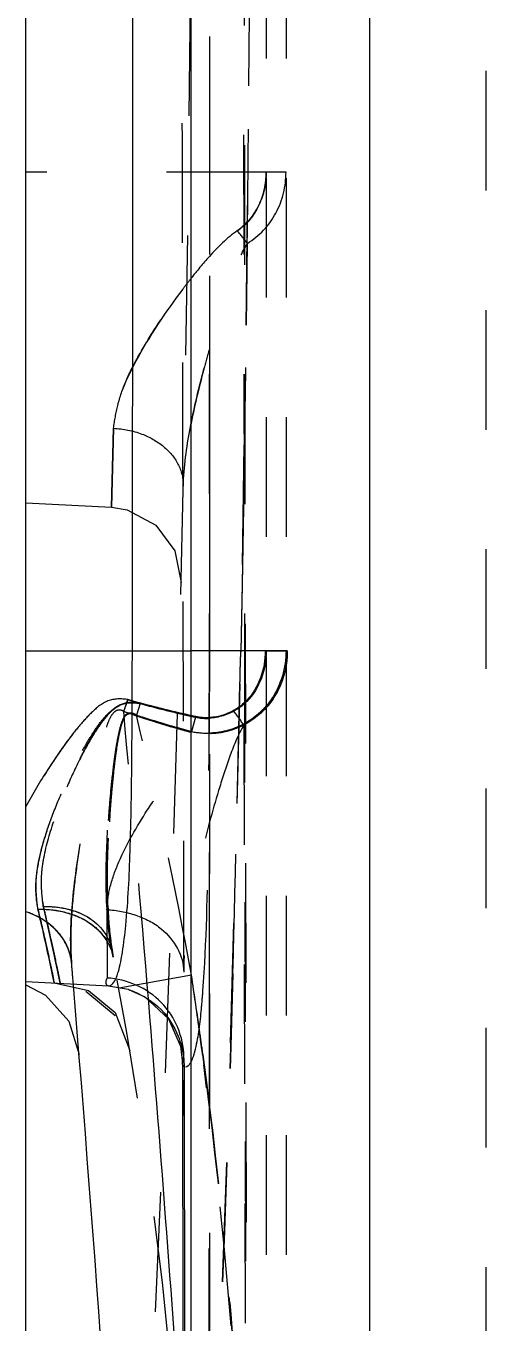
# Model space of a CAD drawing. Header units: millimetres. Extents: x 1147 to 12155, y -6137 to -4403.
# Drawn here: x 4469.75 to 4476.03, y -5224.21 to -5206.5 of the extents above; entities that cross this region are included whole.
import ezdxf

# ---------------------------------------------------------------- set-up
doc = ezdxf.new("R2010")
doc.units = ezdxf.units.MM
doc.header["$LTSCALE"] = 16.335
doc.linetypes.add('HIDDEN', pattern=[0.2, 0.1, -0.1])
doc.layers.get('0').update_dxf_attribs({"linetype": 'CONTINUOUS'})
doc.layers.add('DEFAULT_2', color=8, linetype='HIDDEN')

msp = doc.modelspace()

# ---------------------------------------------------------------- linework, layer by layer
at = {"color": 7, "linetype": 'Continuous'}
for p, q in [((4474.44, -5400.96), (4474.44, -5116.583)), ((4471.999, -5119.544), (4471.999, -5397.999)), ((4469.746, -5275.852), (4469.746, -5185.383)), ((4469.746, -5215.032), (4471.999, -5215.033)), ((4469.746, -5219.546), (4470.875, -5219.605)), ((4469.746, -5219.594), (4470.011, -5219.733)), ((4470.875, -5219.605), (4471.142, -5219.654)), ((4471.142, -5219.654), (4471.147, -5219.655)), ((4471.147, -5219.655), (4471.368, -5219.757)), ((4470.011, -5219.733), (4470.331, -5220.088)), ((4471.368, -5219.757), (4471.691, -5220.057)), ((4471.691, -5220.057), (4471.857, -5220.429)), ((4470.331, -5220.088), (4470.471, -5220.545)), ((4471.857, -5220.429), (4471.884, -5220.662)), ((4471.884, -5220.663), (4471.947, -5296.833)), ((4471.906, -5220.714), (4471.946, -5258.752))]:
    msp.add_line(p, q, dxfattribs=at)
for centre, radius, start, end in [((-4046.899, -5202.828), 8518.107, 359.9179094, 0.0869932), ((3995.337, -5258.772), 476.67, 2.04494, 4.72068), ((3995.337, -5258.772), 477.675, 3.92066, 4.67552)]:
    msp.add_arc(centre, radius, start, end, dxfattribs=at)
for points, knots in [([(4471.008, -5219.411), (4471.033, -5219.325), (4471.073, -5219.115), (4471.136, -5218.568), (4471.177, -5217.676), (4471.196, -5216.426), (4471.198, -5215.513), (4471.199, -5215.032)], [0, 0, 0, 0, 0.061363, 0.145381, 0.376095, 0.671341, 1, 1, 1, 1]), ([(4470.875, -5219.605), (4470.904, -5219.606), (4470.973, -5219.538), (4470.993, -5219.462), (4471.008, -5219.411)], [0, 0, 0, 0, 0.350591, 1, 1, 1, 1]), ([(4472.005, -5220.633), (4471.999, -5220.645), (4471.982, -5220.678), (4471.951, -5220.714), (4471.925, -5220.716)], [0, 0, 0, 0, 0.338665, 1, 1, 1, 1])]:
    msp.add_open_spline(points, degree=3, knots=knots, dxfattribs=at)
for points in [[(4471.146, -5219.658), (4471.313, -5219.714), (4471.473, -5219.81), (4471.596, -5219.936)], [(4471.596, -5219.936), (4471.694, -5220.037), (4471.77, -5220.161), (4471.823, -5220.292)], [(4471.823, -5220.292), (4471.859, -5220.382), (4471.884, -5220.478), (4471.897, -5220.574)], [(4471.897, -5220.574), (4471.903, -5220.62), (4471.906, -5220.667), (4471.906, -5220.714)], [(4471.906, -5220.714), (4471.891, -5220.702), (4471.884, -5220.681), (4471.884, -5220.663)]]:
    msp.add_open_spline(points, degree=3, dxfattribs=at)
at = {"layer": 'DEFAULT_2', "color": 8, "linetype": 'HIDDEN'}
for p, q in [((4476.029, -5388.431), (4476.029, -5129.112)), ((4473.027, -5133.436), (4473.027, -5244.192)), ((4473.297, -5133.436), (4473.297, -5244.192)), ((4472.811, -5258.768), (4472.66, -5159.755)), ((4472.256, -5201.454), (4472.247, -5215.033)), ((4472.256, -5316.089), (4472.256, -5201.454)), ((4472.704, -5201.453), (4472.729, -5215.032)), ((4472.256, -5208.866), (4472.255, -5204.73)), ((4473.297, -5208.497), (4469.746, -5208.497)), ((4472.256, -5212.783), (4472.256, -5208.866)), ((4470.912, -5213.071), (4470.942, -5211.993)), ((4470.942, -5211.994), (4470.912, -5213.071)), ((4472.255, -5214.099), (4472.256, -5212.783)), ((4472.722, -5212.798), (4472.697, -5214.115)), ((4472.721, -5212.811), (4472.697, -5214.127)), ((4469.746, -5213.01), (4470.913, -5213.071)), ((4471.779, -5213.669), (4471.865, -5214.099)), ((4472.255, -5215.033), (4472.255, -5214.099)), ((4472.697, -5214.115), (4472.679, -5215.041)), ((4472.697, -5214.127), (4472.679, -5215.047)), ((4473.315, -5215.032), (4471.999, -5215.033)), ((4472.252, -5219.418), (4472.255, -5215.033)), ((4472.729, -5215.032), (4472.729, -5215.199)), ((4472.729, -5215.199), (4472.811, -5258.768)), ((4471.081, -5215.859), (4471.139, -5215.699)), ((4471.307, -5215.753), (4471.254, -5215.911)), ((4472.059, -5215.938), (4472.007, -5216.135)), ((4472.721, -5216.046), (4472.811, -5258.768)), ((4470.852, -5218.567), (4470.855, -5219.499)), ((4470.132, -5219.566), (4470.077, -5219.303)), ((4470.132, -5219.566), (4470.077, -5219.303)), ((4470.213, -5219.57), (4470.182, -5219.417)), ((4470.213, -5219.57), (4470.182, -5219.417)), ((4472.007, -5219.46), (4471.042, -5219.636)), ((4472.251, -5220.572), (4472.252, -5219.418)), ((4472.57, -5219.44), (4472.536, -5220.592)), ((4472.571, -5219.441), (4472.537, -5220.593)), ((4470.132, -5219.566), (4470.6, -5219.67)), ((4470.565, -5219.679), (4470.963, -5220.011)), ((4470.6, -5219.67), (4470.965, -5219.972)), ((4470.863, -5219.603), (4470.876, -5219.605)), ((4470.011, -5219.733), (4470.011, -5219.733)), ((4470.965, -5219.972), (4471.165, -5220.488)), ((4472.157, -5220.546), (4472.176, -5220.686)), ((4472.159, -5220.546), (4472.178, -5220.686)), ((4472.162, -5220.545), (4472.18, -5220.685)), ((4472.251, -5220.714), (4472.251, -5220.572)), ((4472.536, -5220.592), (4472.531, -5220.734)), ((4472.537, -5220.593), (4472.533, -5220.735)), ((4472.248, -5224.825), (4472.251, -5220.714))]:
    msp.add_line(p, q, dxfattribs=at)
msp.add_lwpolyline([(4470.913, -5213.071), (4471.126, -5213.106), (4471.518, -5213.315), (4471.779, -5213.669)], dxfattribs=at)
for centre, radius, start, end in [((3874.784, -5202.464), 598.026, 357.03079, 2.96921), ((3995.337, -5202.464), 476.67, 356.61831, 2.56503), ((41540.038, -5139.155), 37068.225, 180.0707969, 180.1848899), ((3870.09, -5202.464), 602.72, 359.016331, 0.000072), ((4467.466, -5213.584), 6.713, 37.8055, 39.69), ((3882.594, -5202.675), 590.215, 357.012025, 359.340488), ((3880.89, -5202.554), 591.92, 359.008308, 359.330638), ((4478.54, -5215.113), 8.334, 141.7025, 142.9758), ((3877.732, -5202.49), 595.079, 358.36778, 358.791425), ((3877.734, -5202.62), 595.074, 358.380219, 358.803354), ((4471.902, -5215.032), 1.125, 351.9886, 0.003), ((4475.149, -5201.705), 14.564, 254.7061, 255.7066), ((4475.152, -5201.574), 14.684, 254.8505, 255.8393), ((4475.673, -5199.498), 16.824, 255.8481, 257.0422), ((3995.337, -5258.772), 477.675, 4.67552, 5.15416), ((4410.608, -5230.618), 62.404, 10.2993, 13.63105), ((4476.601, -5199.291), 17.458, 252.1663, 254.3834), ((4476.674, -5199.189), 17.587, 252.0589, 254.2533), ((4475.669, -5199.651), 16.683, 255.716, 256.9452), ((4475.842, -5198.632), 17.707, 256.62, 257.1398), ((4476.159, -5197.413), 18.965, 257.0265, 257.3311), ((4476.677, -5194.972), 21.461, 257.1404, 257.5884), ((4476.231, -5197.249), 19.149, 256.9311, 257.4172), ((4476.369, -5196.477), 19.925, 257.3303, 257.5228), ((4468.927, -5218.595), 4.57, 33.9022, 36.8927), ((4477.372, -5196.628), 20.231, 254.3117, 254.6212), ((4477.465, -5196.478), 20.41, 254.1815, 254.4884), ((4476.448, -5199.707), 17.028, 254.5131, 254.8806), ((4472.221, -5215.059), 1.097, 258.7348, 272.5796), ((4481.773, -5219.548), 11.443, 171.0617, 173.4448), ((4479.02, -5219.228), 8.671, 173.4661, 175.471), ((4432.023, -5227.494), 38.926, 12.1472, 13.2665), ((4432.359, -5227.421), 38.582, 12.1463, 13.2756), ((4428.433, -5228.22), 42.667, 12.2327, 13.135), ((4428.494, -5228.206), 42.605, 12.2327, 13.1364), ((4470.222, -5219.374), 0.736, 27.6732, 32.69), ((4470.311, -5219.235), 0.621, 20.3205, 26.4966), ((4410.608, -5230.618), 61.398, 353.63789, 10.8027), ((4470.328, -5219.333), 0.622, 10.7439, 16.4597), ((4437.572, -5226.231), 33.314, 12.0091, 12.2215), ((4437.677, -5226.209), 33.206, 12.0082, 12.2214), ((4443.585, -5224.955), 27.167, 11.7615, 12.0136), ((4443.749, -5224.919), 27, 11.7592, 12.0129), ((3995.337, -5258.772), 476.67, 4.72068, 4.75094), ((4398.358, -5230.245), 74.434, 7.7124, 8.33085), ((4402.9, -5229.725), 69.865, 7.78936, 8.44823), ((4409.463, -5228.957), 63.26, 7.90934, 8.63396), ((4398.034, -5230.289), 74.761, 7.48851, 7.71269), ((4402.205, -5229.821), 70.566, 7.55255, 7.79006), ((4408.259, -5229.126), 64.477, 7.64806, 7.91077), ((3886.227, -5202.892), 586.576, 357.014643, 358.256881), ((3893.486, -5203.122), 579.314, 356.999996, 358.257709), ((4394.871, -5230.618), 77.94, 352.67861, 7.32056)]:
    msp.add_arc(centre, radius, start, end, dxfattribs=at)
for points, knots in [([(4473.027, -5208.497), (4473.027, -5208.651), (4472.962, -5208.961), (4472.759, -5209.213), (4472.632, -5209.296)], [0, 0, 0, 0, 0.503725, 1, 1, 1, 1]), ([(4472.632, -5209.296), (4472.759, -5209.213), (4472.963, -5208.961), (4473.027, -5208.651), (4473.027, -5208.497)], [0, 0, 0, 0, 0.496418, 1, 1, 1, 1]), ([(4472.77, -5209.469), (4472.932, -5209.371), (4473.207, -5209.076), (4473.297, -5208.688), (4473.297, -5208.497)], [0, 0, 0, 0, 0.497202, 1, 1, 1, 1]), ([(4470.942, -5211.994), (4470.957, -5211.889), (4470.995, -5211.668), (4471.108, -5211.332), (4471.288, -5210.993), (4471.574, -5210.518), (4471.997, -5209.929), (4472.389, -5209.475), (4472.632, -5209.296)], [0, 0, 0, 0, 0.098312, 0.207285, 0.32644, 0.452891, 0.720634, 1, 1, 1, 1]), ([(4471.895, -5212.783), (4471.901, -5212.52), (4471.98, -5211.97), (4472.143, -5211.287), (4472.304, -5210.72), (4472.438, -5210.288), (4472.585, -5209.868), (4472.694, -5209.591), (4472.77, -5209.469)], [0, 0, 0, 0, 0.229402, 0.481209, 0.611517, 0.743144, 0.874457, 1, 1, 1, 1]), ([(4471.886, -5210.095), (4471.651, -5210.407), (4471.256, -5210.992), (4470.957, -5211.672), (4470.942, -5211.993)], [0, 0, 0, 0, 0.548049, 1, 1, 1, 1]), ([(4472.248, -5210.919), (4472.223, -5211.008), (4472.127, -5211.356), (4472.043, -5211.708), (4471.992, -5211.973)], [0, 0, 0, 0, 0.25573, 1, 1, 1, 1]), ([(4470.942, -5211.994), (4471.074, -5212), (4471.319, -5212.049), (4471.629, -5212.221), (4471.843, -5212.469), (4471.897, -5212.68), (4471.895, -5212.783)], [0, 0, 0, 0, 0.29125, 0.543223, 0.771814, 1, 1, 1, 1]), ([(4473.315, -5215.032), (4473.315, -5215.196), (4473.249, -5215.526), (4472.953, -5215.934), (4472.506, -5216.168), (4472.167, -5216.177), (4472.007, -5216.145)], [0, 0, 0, 0, 0.251652, 0.500187, 0.748674, 1, 1, 1, 1]), ([(4473.027, -5215.032), (4473.027, -5215.279), (4472.893, -5215.683), (4472.448, -5215.947), (4472.183, -5215.966), (4472.059, -5215.938)], [0, 0, 0, 0, 0.493585, 0.746274, 1, 1, 1, 1]), ([(4473.013, -5215.032), (4473.013, -5215.276), (4472.883, -5215.674), (4472.448, -5215.938), (4472.186, -5215.958), (4472.065, -5215.931)], [0, 0, 0, 0, 0.494284, 0.746615, 1, 1, 1, 1]), ([(4473.013, -5215.032), (4473.013, -5215.276), (4472.883, -5215.674), (4472.448, -5215.938), (4472.186, -5215.958), (4472.065, -5215.931)], [0, 0, 0, 0, 0.494276, 0.746617, 1, 1, 1, 1]), ([(4472.247, -5215.033), (4472.246, -5215.907), (4472.238, -5217.455), (4472.208, -5219.005), (4472.159, -5219.677)], [0, 0, 0, 0, 0.564374, 1, 1, 1, 1]), ([(4473.013, -5215.032), (4473.089, -5215.032), (4473.19, -5215.035), (4473.291, -5215.032), (4473.315, -5215.032)], [0, 0, 0, 0, 0.755716, 1, 1, 1, 1]), ([(4471.139, -5215.699), (4471.049, -5215.683), (4470.853, -5215.687), (4470.638, -5215.872), (4470.459, -5216.071), (4470.242, -5216.353), (4470.002, -5216.714), (4469.827, -5217.01), (4469.746, -5217.158)], [0, 0, 0, 0, 0.128992, 0.258138, 0.385905, 0.512592, 0.760891, 1, 1, 1, 1]), ([(4469.91, -5218.561), (4469.891, -5218.453), (4469.868, -5218.222), (4469.924, -5217.86), (4470.031, -5217.479), (4470.182, -5217.081), (4470.367, -5216.674), (4470.545, -5216.333), (4470.717, -5216.069), (4470.859, -5215.876), (4471.063, -5215.728), (4471.236, -5215.728), (4471.315, -5215.748)], [0, 0, 0, 0, 0.096696, 0.203758, 0.321041, 0.44683, 0.579215, 0.716481, 0.786453, 0.857331, 0.928359, 1, 1, 1, 1]), ([(4469.91, -5218.561), (4469.891, -5218.453), (4469.868, -5218.222), (4469.924, -5217.86), (4470.031, -5217.479), (4470.182, -5217.081), (4470.367, -5216.674), (4470.545, -5216.333), (4470.717, -5216.069), (4470.859, -5215.876), (4471.063, -5215.728), (4471.236, -5215.728), (4471.315, -5215.748)], [0, 0, 0, 0, 0.096696, 0.203758, 0.321041, 0.44683, 0.579215, 0.716481, 0.786453, 0.857331, 0.928359, 1, 1, 1, 1]), ([(4471.307, -5215.753), (4471.23, -5215.734), (4471.059, -5215.732), (4470.869, -5215.888), (4470.729, -5216.074), (4470.57, -5216.336), (4470.4, -5216.669), (4470.177, -5217.188), (4470.006, -5217.696), (4469.943, -5218.19), (4469.967, -5218.417), (4469.983, -5218.524)], [0, 0, 0, 0, 0.071621, 0.142865, 0.213326, 0.283082, 0.419858, 0.551854, 0.794607, 0.902192, 1, 1, 1, 1]), ([(4470.606, -5216.281), (4470.644, -5216.214), (4470.726, -5216.079), (4470.865, -5215.892), (4471.057, -5215.73), (4471.228, -5215.738), (4471.307, -5215.753)], [0, 0, 0, 0, 0.246328, 0.495212, 0.74595, 1, 1, 1, 1]), ([(4470.63, -5216.205), (4470.668, -5216.143), (4470.75, -5216.021), (4470.89, -5215.852), (4471.084, -5215.721), (4471.241, -5215.733), (4471.315, -5215.748)], [0, 0, 0, 0, 0.246804, 0.495792, 0.746451, 1, 1, 1, 1]), ([(4473.107, -5215.68), (4473.016, -5215.817), (4472.766, -5216.055), (4472.432, -5216.148), (4472.266, -5216.155)], [0, 0, 0, 0, 0.497995, 1, 1, 1, 1]), ([(4473.107, -5215.68), (4473.016, -5215.817), (4472.765, -5216.055), (4472.432, -5216.148), (4472.266, -5216.155)], [0, 0, 0, 0, 0.498007, 1, 1, 1, 1]), ([(4473.101, -5215.688), (4473.011, -5215.823), (4472.762, -5216.056), (4472.434, -5216.147), (4472.27, -5216.155)], [0, 0, 0, 0, 0.497799, 1, 1, 1, 1]), ([(4473.12, -5215.688), (4473.027, -5215.826), (4472.774, -5216.064), (4472.438, -5216.157), (4472.271, -5216.165)], [0, 0, 0, 0, 0.497846, 1, 1, 1, 1]), ([(4473.113, -5215.699), (4473.02, -5215.833), (4472.769, -5216.065), (4472.44, -5216.156), (4472.275, -5216.164)], [0, 0, 0, 0, 0.497663, 1, 1, 1, 1]), ([(4470.369, -5219.292), (4470.345, -5219.007), (4470.374, -5218.403), (4470.484, -5217.647), (4470.589, -5217.097), (4470.657, -5216.777), (4470.712, -5216.538), (4470.763, -5216.342), (4470.809, -5216.188), (4470.845, -5216.076), (4470.883, -5215.97), (4470.93, -5215.883), (4471.003, -5215.826), (4471.061, -5215.843), (4471.081, -5215.859)], [0, 0, 0, 0, 0.23579, 0.495659, 0.63013, 0.697932, 0.765441, 0.832089, 0.86508, 0.897883, 0.929733, 0.957303, 0.979203, 1, 1, 1, 1]), ([(4470.369, -5219.292), (4470.345, -5219.007), (4470.374, -5218.403), (4470.484, -5217.647), (4470.589, -5217.097), (4470.657, -5216.777), (4470.712, -5216.538), (4470.763, -5216.342), (4470.809, -5216.188), (4470.845, -5216.076), (4470.883, -5215.97), (4470.93, -5215.883), (4471.003, -5215.826), (4471.061, -5215.843), (4471.081, -5215.859)], [0, 0, 0, 0, 0.23579, 0.495659, 0.63013, 0.697932, 0.765441, 0.832089, 0.86508, 0.897883, 0.929733, 0.957303, 0.979203, 1, 1, 1, 1]), ([(4471.255, -5215.911), (4471.223, -5215.887), (4471.121, -5215.86), (4471.046, -5216.005), (4471.013, -5216.151), (4470.978, -5216.322), (4470.953, -5216.495), (4470.923, -5216.731), (4470.893, -5217.027), (4470.866, -5217.381), (4470.842, -5217.843), (4470.838, -5218.187), (4470.847, -5218.413)], [0, 0, 0, 0, 0.043902, 0.091946, 0.15487, 0.21926, 0.284512, 0.35069, 0.484154, 0.616606, 0.747287, 1, 1, 1, 1]), ([(4471.255, -5215.911), (4471.223, -5215.887), (4471.121, -5215.86), (4471.046, -5216.005), (4471.013, -5216.151), (4470.978, -5216.322), (4470.953, -5216.495), (4470.923, -5216.731), (4470.893, -5217.027), (4470.866, -5217.381), (4470.842, -5217.843), (4470.838, -5218.187), (4470.847, -5218.413)], [0, 0, 0, 0, 0.043902, 0.091946, 0.15487, 0.21926, 0.284512, 0.35069, 0.484154, 0.616606, 0.747287, 1, 1, 1, 1]), ([(4470.919, -5219.11), (4470.868, -5218.845), (4470.839, -5218.43), (4470.842, -5217.867), (4470.863, -5217.422), (4470.891, -5217.045), (4470.922, -5216.742), (4470.949, -5216.517), (4470.977, -5216.331), (4471.005, -5216.186), (4471.031, -5216.08), (4471.059, -5215.984), (4471.1, -5215.901), (4471.183, -5215.869), (4471.233, -5215.894), (4471.254, -5215.911)], [0, 0, 0, 0, 0.238088, 0.366052, 0.497809, 0.63199, 0.699633, 0.76684, 0.832906, 0.865508, 0.897892, 0.929092, 0.954817, 0.975864, 1, 1, 1, 1]), ([(4470.852, -5218.567), (4470.856, -5218.46), (4470.889, -5218.235), (4471.063, -5217.771), (4471.329, -5217.307), (4471.651, -5216.846), (4471.915, -5216.484), (4472.225, -5216.148), (4472.454, -5215.938), (4472.582, -5215.852)], [0, 0, 0, 0, 0.096936, 0.205572, 0.450554, 0.582751, 0.719125, 0.858597, 1, 1, 1, 1]), ([(4471.251, -5215.916), (4471.22, -5215.893), (4471.121, -5215.868), (4471.05, -5216.017), (4471.018, -5216.166), (4470.984, -5216.344), (4470.961, -5216.523), (4470.932, -5216.768), (4470.904, -5217.074), (4470.879, -5217.442), (4470.858, -5217.92), (4470.856, -5218.277), (4470.865, -5218.511)], [0, 0, 0, 0, 0.040137, 0.087383, 0.15033, 0.214886, 0.280408, 0.346918, 0.481119, 0.614351, 0.745833, 1, 1, 1, 1]), ([(4470.939, -5219.217), (4470.887, -5218.945), (4470.857, -5218.516), (4470.858, -5217.935), (4470.877, -5217.475), (4470.903, -5217.087), (4470.932, -5216.774), (4470.958, -5216.541), (4470.984, -5216.35), (4471.011, -5216.2), (4471.035, -5216.09), (4471.063, -5215.992), (4471.102, -5215.906), (4471.187, -5215.875), (4471.236, -5215.903), (4471.257, -5215.92)], [0, 0, 0, 0, 0.238442, 0.366825, 0.499002, 0.633548, 0.701357, 0.768645, 0.834671, 0.867253, 0.899652, 0.930836, 0.956136, 0.976383, 1, 1, 1, 1]), ([(4471.257, -5215.92), (4471.236, -5215.903), (4471.187, -5215.876), (4471.103, -5215.906), (4471.063, -5215.992), (4471.036, -5216.09), (4471.011, -5216.199), (4470.984, -5216.349), (4470.958, -5216.541), (4470.932, -5216.774), (4470.903, -5217.086), (4470.877, -5217.475), (4470.858, -5217.935), (4470.857, -5218.516), (4470.887, -5218.944), (4470.939, -5219.217)], [0, 0, 0, 0, 0.023549, 0.043754, 0.068936, 0.099998, 0.132346, 0.164941, 0.231061, 0.298391, 0.366203, 0.500797, 0.633022, 0.761447, 1, 1, 1, 1]), ([(4470.397, -5216.154), (4470.272, -5216.314), (4470.046, -5216.644), (4469.836, -5216.984), (4469.746, -5217.158)], [0, 0, 0, 0, 0.510259, 1, 1, 1, 1]), ([(4470.397, -5216.154), (4470.272, -5216.314), (4470.046, -5216.644), (4469.836, -5216.984), (4469.746, -5217.158)], [0, 0, 0, 0, 0.510259, 1, 1, 1, 1]), ([(4472.721, -5216.046), (4472.643, -5216.175), (4472.531, -5216.458), (4472.344, -5217.026), (4472.151, -5217.739), (4471.969, -5218.58), (4471.9, -5219.144), (4471.901, -5219.418)], [0, 0, 0, 0, 0.129856, 0.25924, 0.51505, 0.76403, 1, 1, 1, 1]), ([(4469.963, -5218.06), (4469.967, -5218.004), (4470.001, -5217.767), (4470.067, -5217.537), (4470.125, -5217.363)], [0, 0, 0, 0, 0.23562, 1, 1, 1, 1]), ([(4469.89, -5218.115), (4469.895, -5218.06), (4469.928, -5217.828), (4469.995, -5217.602), (4470.053, -5217.433)], [0, 0, 0, 0, 0.235107, 1, 1, 1, 1]), ([(4469.91, -5218.561), (4469.905, -5218.526), (4469.886, -5218.378), (4469.881, -5218.228), (4469.89, -5218.115)], [0, 0, 0, 0, 0.236888, 1, 1, 1, 1]), ([(4469.91, -5218.561), (4469.905, -5218.526), (4469.886, -5218.378), (4469.881, -5218.228), (4469.89, -5218.115)], [0, 0, 0, 0, 0.236888, 1, 1, 1, 1]), ([(4469.983, -5218.524), (4469.979, -5218.487), (4469.959, -5218.334), (4469.953, -5218.178), (4469.963, -5218.06)], [0, 0, 0, 0, 0.236923, 1, 1, 1, 1]), ([(4470.847, -5218.413), (4470.849, -5218.474), (4470.86, -5218.707), (4470.886, -5218.94), (4470.919, -5219.11)], [0, 0, 0, 0, 0.259747, 1, 1, 1, 1]), ([(4470.369, -5219.292), (4470.357, -5219.144), (4470.209, -5218.825), (4469.914, -5218.652), (4469.746, -5218.594)], [0, 0, 0, 0, 0.45596, 1, 1, 1, 1]), ([(4470.369, -5219.292), (4470.357, -5219.144), (4470.209, -5218.825), (4469.914, -5218.652), (4469.746, -5218.594)], [0, 0, 0, 0, 0.455956, 1, 1, 1, 1]), ([(4470.059, -5218.761), (4470.037, -5218.744), (4469.94, -5218.675), (4469.831, -5218.623), (4469.746, -5218.594)], [0, 0, 0, 0, 0.240443, 1, 1, 1, 1]), ([(4470.059, -5218.761), (4470.037, -5218.744), (4469.94, -5218.675), (4469.831, -5218.623), (4469.746, -5218.594)], [0, 0, 0, 0, 0.240443, 1, 1, 1, 1]), ([(4470.059, -5218.761), (4470.037, -5218.744), (4469.94, -5218.675), (4469.831, -5218.623), (4469.746, -5218.594)], [0, 0, 0, 0, 0.240443, 1, 1, 1, 1]), ([(4469.91, -5218.561), (4470.029, -5218.557), (4470.268, -5218.583), (4470.679, -5218.738), (4470.902, -5219.022), (4470.939, -5219.217)], [0, 0, 0, 0, 0.274254, 0.543991, 1, 1, 1, 1]), ([(4469.91, -5218.561), (4470.029, -5218.557), (4470.268, -5218.583), (4470.679, -5218.738), (4470.902, -5219.022), (4470.939, -5219.217)], [0, 0, 0, 0, 0.274254, 0.54399, 1, 1, 1, 1]), ([(4469.91, -5218.561), (4469.943, -5218.703), (4470, -5218.95), (4470.064, -5219.235), (4470.098, -5219.407), (4470.12, -5219.493), (4470.124, -5219.545), (4470.132, -5219.566)], [0, 0, 0, 0, 0.425358, 0.739157, 0.851719, 0.933385, 1, 1, 1, 1]), ([(4469.91, -5218.561), (4469.943, -5218.703), (4470.001, -5218.95), (4470.068, -5219.263), (4470.112, -5219.456), (4470.126, -5219.544), (4470.132, -5219.566)], [0, 0, 0, 0, 0.425374, 0.739209, 0.933448, 1, 1, 1, 1]), ([(4469.983, -5218.524), (4470.092, -5218.52), (4470.309, -5218.543), (4470.681, -5218.679), (4470.885, -5218.934), (4470.919, -5219.11)], [0, 0, 0, 0, 0.275567, 0.545901, 1, 1, 1, 1]), ([(4469.983, -5218.524), (4470.092, -5218.52), (4470.309, -5218.542), (4470.681, -5218.679), (4470.885, -5218.934), (4470.919, -5219.11)], [0, 0, 0, 0, 0.27557, 0.545904, 1, 1, 1, 1]), ([(4469.983, -5218.524), (4470.018, -5218.672), (4470.076, -5218.929), (4470.142, -5219.226), (4470.178, -5219.404), (4470.198, -5219.489), (4470.205, -5219.541), (4470.213, -5219.564), (4470.213, -5219.57)], [0, 0, 0, 0, 0.425008, 0.738849, 0.851505, 0.933274, 0.983118, 1, 1, 1, 1]), ([(4469.983, -5218.524), (4470.018, -5218.671), (4470.077, -5218.929), (4470.146, -5219.255), (4470.192, -5219.455), (4470.207, -5219.547), (4470.213, -5219.57)], [0, 0, 0, 0, 0.424878, 0.738769, 0.933283, 1, 1, 1, 1]), ([(4470.388, -5218.636), (4470.484, -5218.67), (4470.659, -5218.757), (4470.793, -5218.901), (4470.841, -5218.976)], [0, 0, 0, 0, 0.534276, 1, 1, 1, 1]), ([(4470.852, -5218.567), (4470.985, -5218.572), (4471.251, -5218.626), (4471.691, -5218.841), (4471.9, -5219.198), (4471.901, -5219.418)], [0, 0, 0, 0, 0.27364, 0.546876, 1, 1, 1, 1]), ([(4470.865, -5218.511), (4470.868, -5218.573), (4470.88, -5218.809), (4470.906, -5219.045), (4470.939, -5219.217)], [0, 0, 0, 0, 0.259973, 1, 1, 1, 1]), ([(4470.278, -5219.004), (4470.265, -5218.982), (4470.206, -5218.89), (4470.126, -5218.812), (4470.059, -5218.761)], [0, 0, 0, 0, 0.233417, 1, 1, 1, 1]), ([(4470.358, -5218.899), (4470.357, -5218.932), (4470.356, -5219.064), (4470.361, -5219.195), (4470.369, -5219.292)], [0, 0, 0, 0, 0.257314, 1, 1, 1, 1]), ([(4470.358, -5218.899), (4470.357, -5218.932), (4470.356, -5219.064), (4470.361, -5219.195), (4470.369, -5219.292)], [0, 0, 0, 0, 0.257314, 1, 1, 1, 1]), ([(4470.358, -5218.899), (4470.357, -5218.932), (4470.356, -5219.064), (4470.361, -5219.195), (4470.369, -5219.292)], [0, 0, 0, 0, 0.257314, 1, 1, 1, 1]), ([(4470.369, -5219.292), (4470.367, -5219.268), (4470.353, -5219.168), (4470.316, -5219.071), (4470.278, -5219.004)], [0, 0, 0, 0, 0.233362, 1, 1, 1, 1]), ([(4470.369, -5219.292), (4470.367, -5219.268), (4470.353, -5219.168), (4470.316, -5219.071), (4470.278, -5219.004)], [0, 0, 0, 0, 0.233362, 1, 1, 1, 1]), ([(4470.369, -5219.292), (4470.367, -5219.268), (4470.353, -5219.168), (4470.316, -5219.071), (4470.278, -5219.004)], [0, 0, 0, 0, 0.233362, 1, 1, 1, 1]), ([(4470.874, -5219.032), (4470.881, -5219.047), (4470.91, -5219.106), (4470.93, -5219.17), (4470.939, -5219.217)], [0, 0, 0, 0, 0.26231, 1, 1, 1, 1]), ([(4470.855, -5219.499), (4470.845, -5219.521), (4470.822, -5219.559), (4470.849, -5219.6), (4470.863, -5219.603)], [0, 0, 0, 0, 0.635853, 1, 1, 1, 1]), ([(4471.903, -5220.572), (4471.899, -5220.306), (4471.67, -5219.753), (4471.125, -5219.515), (4470.855, -5219.499)], [0, 0, 0, 0, 0.496231, 1, 1, 1, 1]), ([(4472.007, -5241.775), (4472.557, -5238.087), (4472.935, -5232.478), (4472.68, -5225.02), (4472.286, -5221.305), (4472.007, -5219.46)], [0, 0, 0, 0, 0.499828, 0.749939, 1, 1, 1, 1]), ([(4472.159, -5219.677), (4472.152, -5219.76), (4472.13, -5220.025), (4472.1, -5220.291), (4472.057, -5220.47)], [0, 0, 0, 0, 0.309385, 1, 1, 1, 1]), ([(4471.884, -5220.662), (4471.884, -5220.656), (4471.887, -5220.626), (4471.895, -5220.596), (4471.903, -5220.572)], [0, 0, 0, 0, 0.192425, 1, 1, 1, 1]), ([(4472.057, -5220.47), (4472.053, -5220.486), (4472.039, -5220.541), (4472.022, -5220.596), (4472.005, -5220.633)], [0, 0, 0, 0, 0.293191, 1, 1, 1, 1]), ([(4472.18, -5220.685), (4472.398, -5222.331), (4472.706, -5225.639), (4472.909, -5232.274), (4472.608, -5237.261), (4472.178, -5240.55)], [0, 0, 0, 0, 0.250062, 0.500138, 1, 1, 1, 1]), ([(4472.178, -5220.686), (4472.607, -5223.976), (4473.012, -5230.618), (4472.607, -5237.261), (4472.178, -5240.55)], [0, 0, 0, 0, 0.499999, 1, 1, 1, 1])]:
    msp.add_open_spline(points, degree=3, knots=knots, dxfattribs=at)
for points in [[(4472.632, -5209.296), (4472.49, -5209.395), (4472.366, -5209.519), (4472.251, -5209.648)], [(4472.251, -5209.648), (4472.163, -5209.745), (4472.08, -5209.846), (4471.999, -5209.948)], [(4473.297, -5215.032), (4473.297, -5215.26), (4473.229, -5215.499), (4473.101, -5215.688)], [(4473.315, -5215.032), (4473.315, -5215.264), (4473.244, -5215.507), (4473.113, -5215.699)], [(4471.139, -5215.699), (4471.119, -5215.752), (4471.1, -5215.806), (4471.079, -5215.859)], [(4471.139, -5215.699), (4471.119, -5215.752), (4471.1, -5215.806), (4471.079, -5215.859)], [(4471.139, -5215.699), (4471.119, -5215.752), (4471.1, -5215.806), (4471.079, -5215.859)], [(4472.065, -5215.931), (4471.754, -5215.863), (4471.444, -5215.788), (4471.139, -5215.699)], [(4471.139, -5215.699), (4471.339, -5215.757), (4471.541, -5215.809), (4471.744, -5215.858)], [(4472.059, -5215.938), (4471.807, -5215.882), (4471.556, -5215.821), (4471.307, -5215.753)], [(4472.065, -5215.931), (4471.813, -5215.875), (4471.563, -5215.815), (4471.315, -5215.748)], [(4471.081, -5215.859), (4471.385, -5215.969), (4471.695, -5216.061), (4472.007, -5216.145)], [(4471.901, -5216.116), (4471.625, -5216.04), (4471.35, -5215.956), (4471.081, -5215.859)], [(4471.901, -5216.116), (4471.625, -5216.04), (4471.35, -5215.956), (4471.081, -5215.859)], [(4471.254, -5215.911), (4471.503, -5215.991), (4471.754, -5216.065), (4472.007, -5216.135)], [(4471.257, -5215.92), (4471.505, -5216.001), (4471.755, -5216.075), (4472.007, -5216.145)], [(4472.059, -5215.938), (4472.12, -5215.952), (4472.183, -5215.957), (4472.244, -5215.954)], [(4472.065, -5215.931), (4472.123, -5215.944), (4472.184, -5215.949), (4472.244, -5215.946)], [(4472.065, -5215.931), (4472.123, -5215.944), (4472.184, -5215.949), (4472.244, -5215.946)], [(4470.487, -5216.502), (4470.525, -5216.428), (4470.564, -5216.354), (4470.606, -5216.281)], [(4470.52, -5216.392), (4470.555, -5216.329), (4470.591, -5216.266), (4470.63, -5216.205)], [(4469.91, -5218.561), (4470.071, -5218.555), (4470.236, -5218.581), (4470.388, -5218.636)], [(4469.983, -5218.524), (4470.13, -5218.518), (4470.279, -5218.541), (4470.417, -5218.589)], [(4470.376, -5218.543), (4470.367, -5218.661), (4470.36, -5218.78), (4470.358, -5218.899)], [(4470.893, -5219.019), (4470.904, -5219.049), (4470.913, -5219.079), (4470.919, -5219.11)]]:
    msp.add_open_spline(points, degree=3, dxfattribs=at)

doc.saveas('drawing.dxf')
